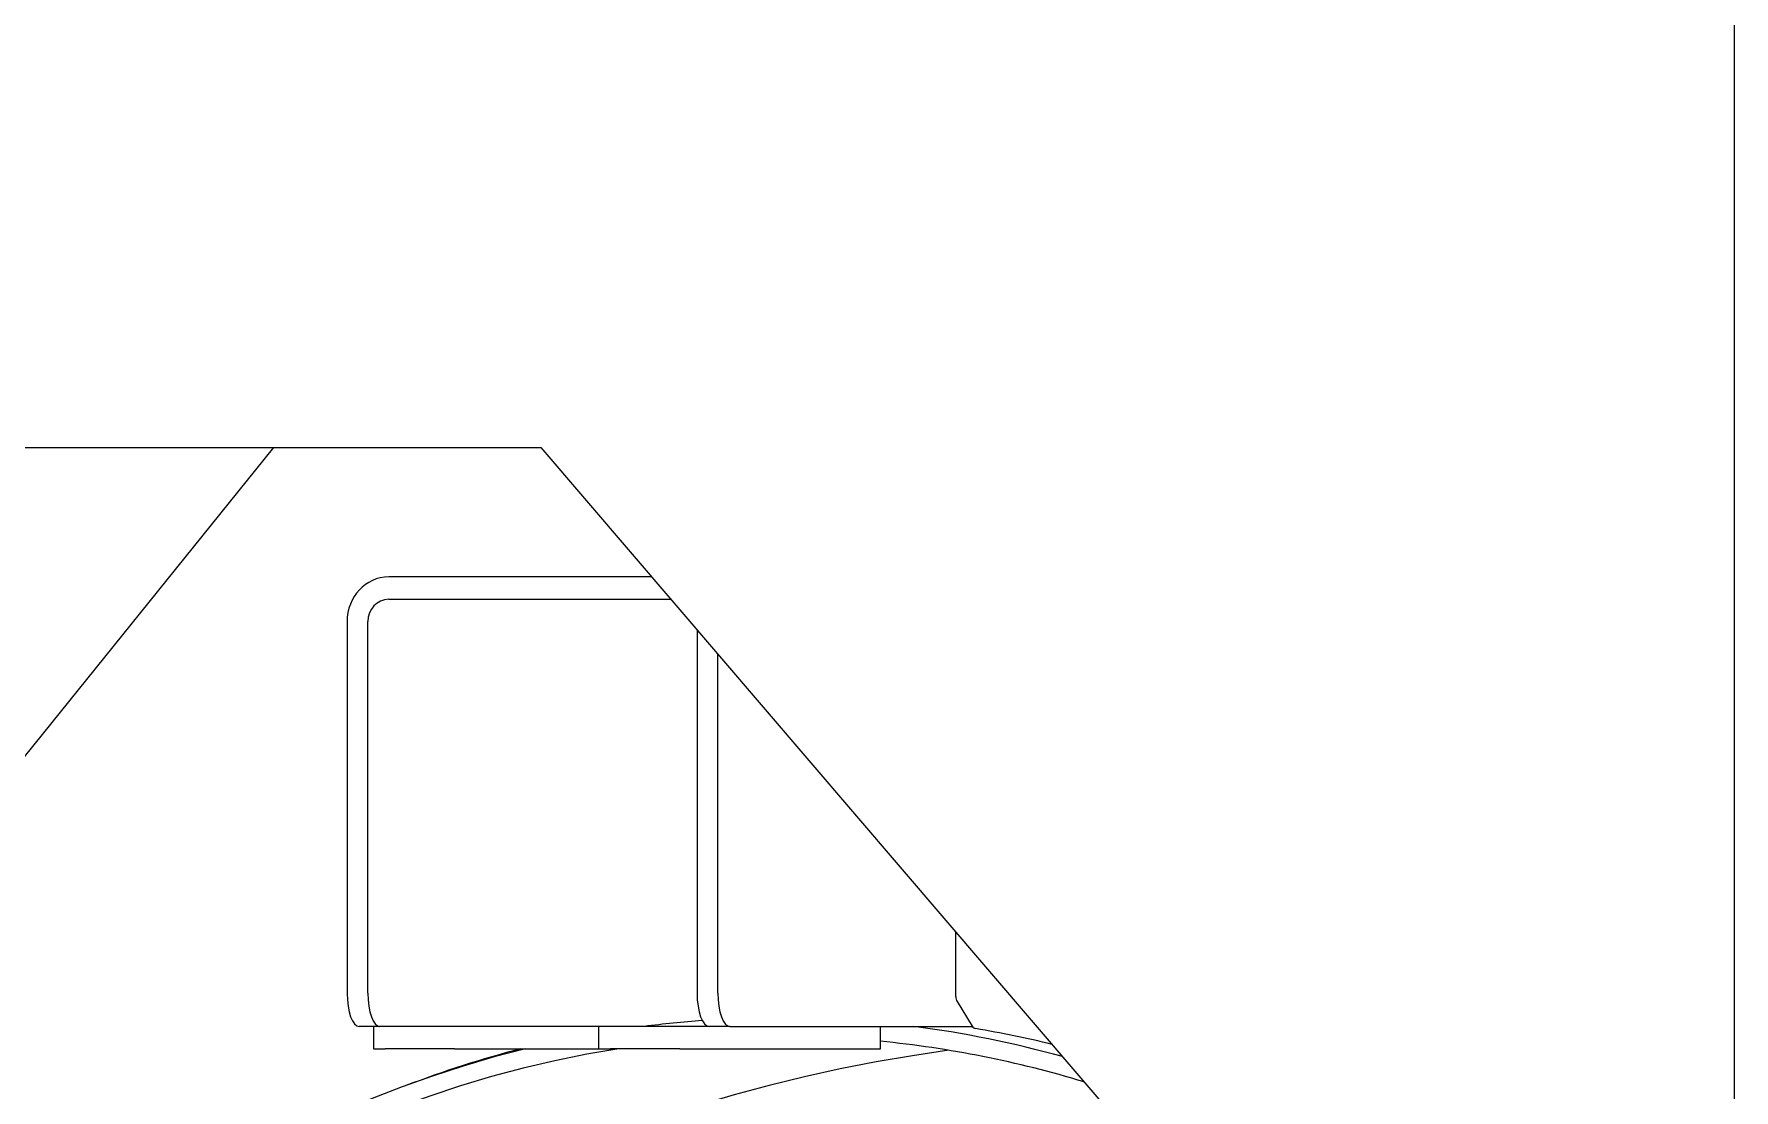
# Model space of a CAD drawing. Header units: millimetres. Extents: x -360063 to 84100, y -179792 to 59400.
# Drawn here: x 39953.1 to 40410.7, y 44262.2 to 44546.5 of the extents above; entities that cross this region are included whole.
import ezdxf

# ---------------------------------------------------------------- set-up
doc = ezdxf.new("R2010")
doc.units = ezdxf.units.MM
doc.header["$LTSCALE"] = 100
doc.layers.add('Visible', color=7, linetype='Continuous', lineweight=25)

msp = doc.modelspace()

# ---------------------------------------------------------------- linework, layer by layer
at = {"layer": 'Visible'}
for p, q in [((40410.71, 44600.17), (40410.71, 43100.17)), ((40017.64, 44435.17), (39775.2, 44135.17)), ((39913.42, 44435.17), (40089.58, 44435.17)), ((40089.58, 44435.17), (40346.48, 44135.17)), ((40119.42, 44400.32), (40048.61, 44400.32)), ((40048.61, 44394.32), (40124.56, 44394.32)), ((40037.42, 44388.32), (40037.42, 44288.32)), ((40043.01, 44288.32), (40043.01, 44388.32)), ((40131.61, 44386.09), (40131.61, 44288.32)), ((40137.21, 44288.32), (40137.21, 44379.55)), ((40201.22, 44287.36), (40201.22, 44304.8)), ((40201.58, 44286.02), (40205.69, 44279.4)), ((40044.48, 44279.32), (40040.67, 44279.32)), ((40047.68, 44279.32), (40044.48, 44279.32)), ((40044.48, 44279.32), (40044.48, 44273.32)), ((40066.33, 44279.32), (40047.68, 44279.32)), ((40072.8, 44279.32), (40066.33, 44279.32)), ((40105.1, 44279.32), (40072.8, 44279.32)), ((40108.3, 44279.32), (40105.1, 44279.32)), ((40105.1, 44279.32), (40105.1, 44273.32)), ((40126.95, 44279.32), (40108.3, 44279.32)), ((40133.41, 44279.32), (40126.95, 44279.32)), ((40134.86, 44279.32), (40133.41, 44279.32)), ((40140.45, 44279.32), (40134.86, 44279.32)), ((40140.45, 44279.32), (40205.74, 44279.32)), ((40180.97, 44273.32), (40180.97, 44279.32)), ((40044.48, 44273.32), (40047.68, 44273.32)), ((40066.33, 44273.32), (40047.68, 44273.32)), ((40066.33, 44273.32), (40072.8, 44273.32)), ((40072.8, 44273.32), (40105.1, 44273.32)), ((40105.1, 44273.32), (40108.3, 44273.32)), ((40126.95, 44273.32), (40108.3, 44273.32)), ((40126.95, 44273.32), (40133.41, 44273.32)), ((40133.41, 44273.32), (40180.63, 44273.32)), ((40180.63, 44273.32), (40180.97, 44273.32))]:
    msp.add_line(p, q, dxfattribs=at)
for centre, major_axis, ratio, start_param, end_param in [((40048.61, 44388.32), (0, 12), 0.932595, 0, 1.570796), ((40048.61, 44388.32), (0, 6), 0.932595, 0, 1.570796), ((40040.67, 44288.32), (0, -9), 0.360925, 4.712389, 6.283185), ((40046.26, 44288.32), (0, -9), 0.360925, 4.712389, 6.283185), ((40134.86, 44288.32), (0, -9), 0.360925, 4.712389, 6.283185), ((40140.45, 44288.32), (0, -9), 0.360925, 4.712389, 6.283185), ((40153.67, 43800.17), (0, 481.5), 0.764292, 0.056148, 0.098811), ((40153.67, 43800.17), (0, 481.5), 0.764292, 6.074263, 6.184375), ((40159.64, 43800.17), (0, 482.5), 0.763911, 6.098955, 6.155534), ((40153.67, 43800.17), (0, -476.5), 0.764292, 2.914028, 3.066552), ((40153.67, 43800.17), (0, 481.5), 0.764292, 0.18649, 3.049971), ((40153.67, 43800.17), (0, -476.5), 0.764292, 3.260217, 6.201394), ((40255.14, 43800.17), (0, 476.5), 0.932595, 0.125832, 2.872934), ((40156.41, 43800.17), (0, 482.5), 0.764129, 0.197175, 0.28369)]:
    msp.add_ellipse(centre, major_axis=major_axis, ratio=ratio, start_param=start_param, end_param=end_param, dxfattribs=at)
for points, knots in [([(40201.22, 44287.36), (40201.22, 44287.11), (40201.26, 44286.87), (40201.38, 44286.41), (40201.46, 44286.2), (40201.58, 44286.02)], [0, 0, 0, 0, 0.0731057, 0.0731057, 0.1462115, 0.1462115, 0.1462115, 0.1462115]), ([(40205.69, 44279.4), (40205.8, 44279.22), (40205.94, 44279.07), (40206.24, 44278.85), (40206.4, 44278.77), (40206.56, 44278.75)], [0, 0, 0, 0, 0.0723777, 0.0723777, 0.1447554, 0.1447554, 0.1447554, 0.1447554])]:
    msp.add_open_spline(points, degree=3, knots=knots, dxfattribs=at)

doc.saveas('drawing.dxf')
